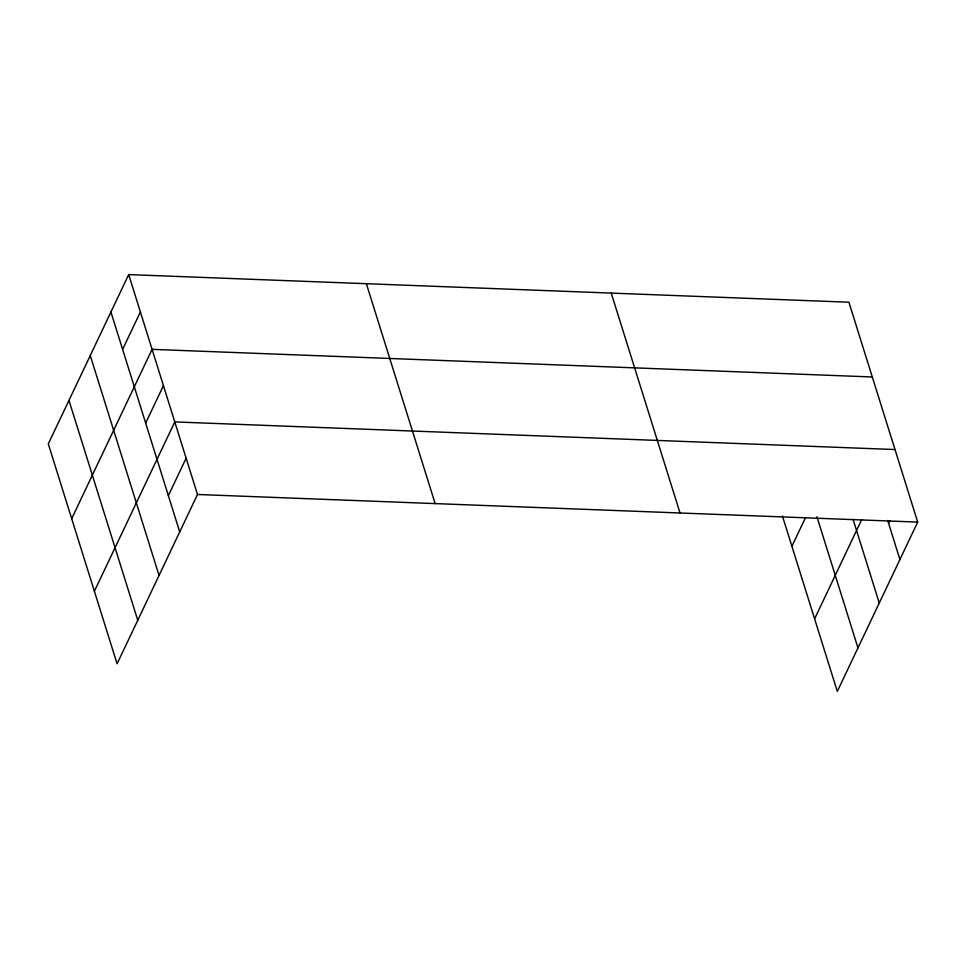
<?xml version="1.0" encoding="UTF-8"?>
<svg xmlns="http://www.w3.org/2000/svg" width="966" height="966" viewBox="0 0 966 966"><rect width="100%" height="100%" fill="white"/><g stroke="black" fill="none" stroke-linecap="round" stroke-linejoin="round"><path stroke-width="1.45" d="M128.695 274.586L48.3 443.901L117.091 663.787L197.487 494.483L128.695 274.586L848.909 302.213L917.7 522.099L837.305 691.415L782.46 516.098M122.61 349.402L140.384 311.97M71.689 518.657L152.085 349.354L872.298 376.969M145.661 423.072L163.435 385.627M94.39 591.228L174.786 421.913L894.999 449.54M168.362 495.63L186.136 458.198M791.903 546.285L805.463 517.728M814.604 618.856L861.72 519.611M888.575 523.258L889.843 520.577M197.487 494.483L917.7 522.099M887.706 520.469L899.926 559.531M853.063 519.334L879.265 603.062M816.934 516.725L857.965 647.896M611.236 293.096L680.028 512.982M366.368 283.702L435.159 503.6M110.921 312.018L179.712 531.916M90.261 355.536L159.052 575.434M68.96 400.383L137.752 620.269"/></g></svg>
